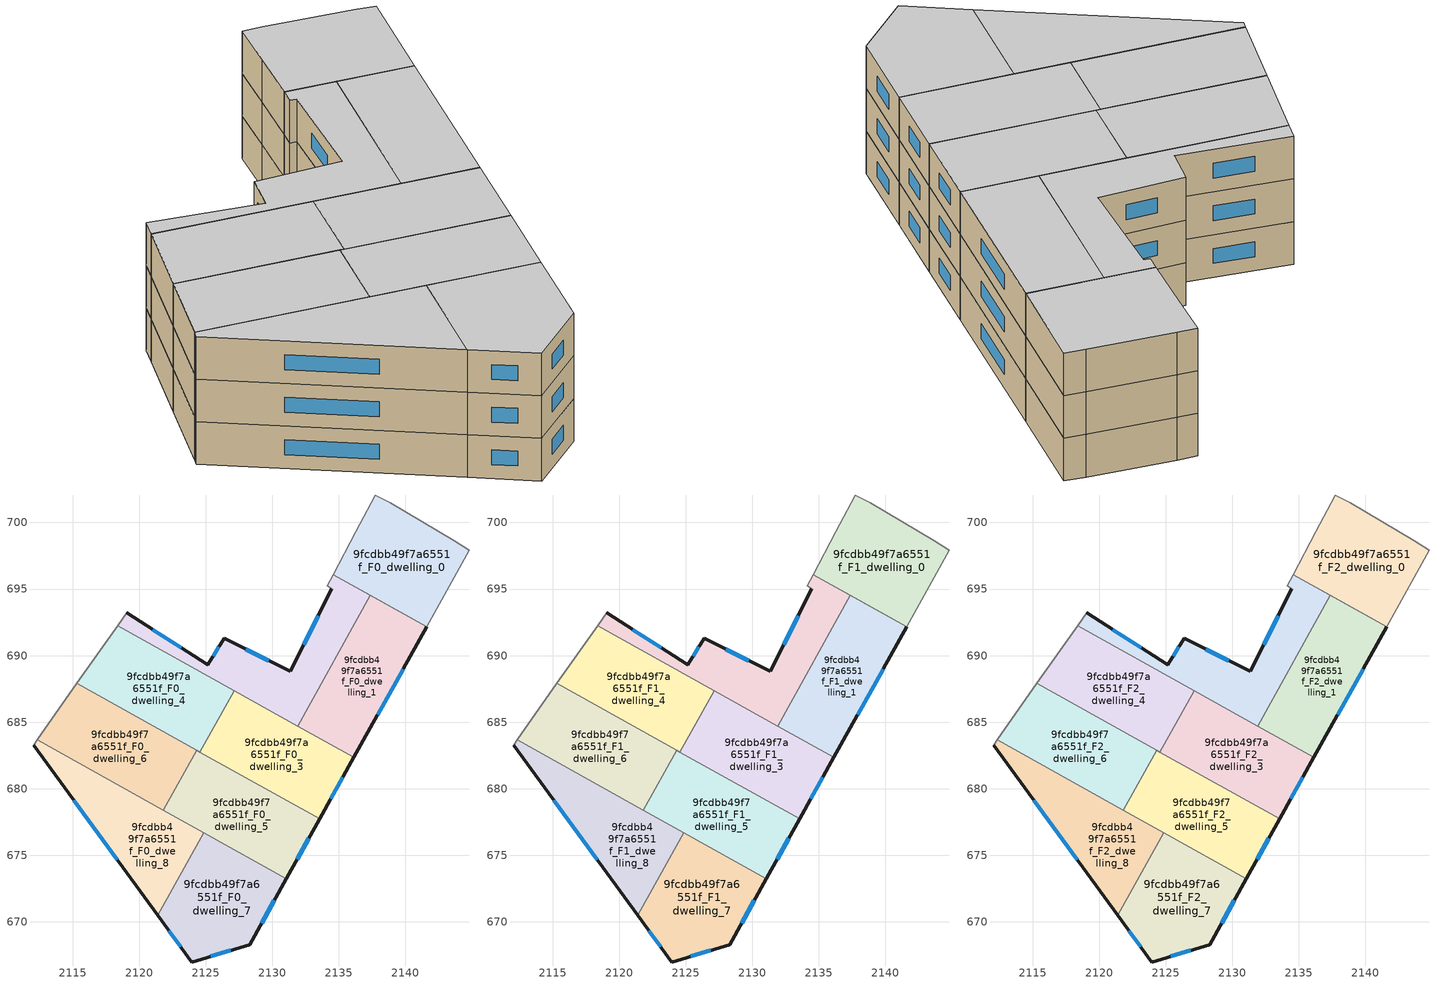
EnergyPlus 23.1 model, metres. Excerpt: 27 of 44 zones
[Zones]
9fcdbb49f7a6551f_F0_dwelling_0
 floor ground (EU_floor_Construction): 2143.65,698.61 2144.81,697.9 2141.61,692.16 2134.56,696.09 2136.28,699.31 2137.74,702.06 2138.84,701.46 z0
 wall adiabatic (EU_wall_Construction): 2143.65,698.61 2138.84,701.46 2137.74,702.06 2136.28,699.31 2134.56,696.09 2141.61,692.16 2144.81,697.9 2143.65,698.61 z0:3
9fcdbb49f7a6551f_F0_dwelling_1
 floor ground (EU_floor_Construction): 2141.61,692.16 2136.14,682.35 2131.91,684.71 2137.38,694.52 z0
 wall outside (EU_wall_Construction): 2136.14,682.35 2141.61,692.16 z0:3
 wall to 9fcdbb49f7a6551f_F0_dwelling_2 (EU_wall_Construction): 2137.38,694.52 2131.91,684.71 z0:3
 wall adiabatic (EU_wall_Construction): 2141.61,692.16 2137.38,694.52 z0:3
 wall to 9fcdbb49f7a6551f_F0_dwelling_3 (EU_wall_Construction): 2131.91,684.71 2136.14,682.35 z0:3
 window (EU_Window_Construction): 2137.92,685.54 2139.83,688.97 z0.98:2.02
9fcdbb49f7a6551f_F0_dwelling_2
 floor ground (EU_floor_Construction): 2137.38,694.52 2131.91,684.71 2118.38,692.26 2119.06,693.22 2125.14,689.32 2126.4,691.29 2131.35,688.81 2134.48,695.03 2134.12,695.26 2134.56,696.09 z0
 wall outside (EU_wall_Construction): 2134.48,695.03 2131.35,688.81 2126.4,691.29 2125.14,689.32 2119.06,693.22 z0:3
 wall adiabatic (EU_wall_Construction): 2137.38,694.52 2134.56,696.09 2134.12,695.26 2134.48,695.03 / 2119.06,693.22 2118.38,692.26 z0:3
 wall to 9fcdbb49f7a6551f_F0_dwelling_4 (EU_wall_Construction): 2118.38,692.26 2127.14,687.37 z0:3
 wall to 9fcdbb49f7a6551f_F0_dwelling_3 (EU_wall_Construction): 2127.14,687.37 2131.9,684.71 z0:3
 window (EU_Window_Construction): 2123.17,690.59 2121.04,691.96 / 2125.99,690.65 2125.55,689.96 / 2129.74,689.62 2128.01,690.49 / 2133.47,693.01 2132.37,690.84 z0.98:2.02
9fcdbb49f7a6551f_F0_dwelling_3
 floor ground (EU_floor_Construction): 2136.14,682.35 2133.56,677.74 2124.57,682.76 2127.14,687.37 z0
 wall outside (EU_wall_Construction): 2133.56,677.74 2136.14,682.35 z0:3
 wall to 9fcdbb49f7a6551f_F0_dwelling_4 (EU_wall_Construction): 2127.14,687.37 2124.57,682.76 z0:3
 wall to 9fcdbb49f7a6551f_F0_dwelling_5 (EU_wall_Construction): 2124.57,682.76 2133.56,677.74 z0:3
 window (EU_Window_Construction): 2134.4,679.24 2135.3,680.85 z0.98:2.02
9fcdbb49f7a6551f_F0_dwelling_4
 floor ground (EU_floor_Construction): 2127.14,687.37 2124.57,682.76 2115.33,687.91 2118.38,692.26 z0
 wall adiabatic (EU_wall_Construction): 2118.38,692.26 2115.33,687.91 z0:3
 wall to 9fcdbb49f7a6551f_F0_dwelling_6 (EU_wall_Construction): 2115.33,687.91 2124.33,682.89 z0:3
 wall to 9fcdbb49f7a6551f_F0_dwelling_5 (EU_wall_Construction): 2124.33,682.89 2124.57,682.76 z0:3
9fcdbb49f7a6551f_F0_dwelling_5
 floor ground (EU_floor_Construction): 2133.56,677.74 2131.06,673.24 2121.82,678.39 2124.33,682.89 z0
 wall outside (EU_wall_Construction): 2131.06,673.24 2133.56,677.74 z0:3
 wall to 9fcdbb49f7a6551f_F0_dwelling_6 (EU_wall_Construction): 2124.33,682.89 2121.82,678.39 z0:3
 wall to 9fcdbb49f7a6551f_F0_dwelling_7 (EU_wall_Construction): 2124.87,676.7 2131.06,673.24 z0:3
 wall to 9fcdbb49f7a6551f_F0_dwelling_8 (EU_wall_Construction): 2121.82,678.39 2124.87,676.7 z0:3
 window (EU_Window_Construction): 2131.87,674.71 2132.75,676.28 z0.98:2.02
9fcdbb49f7a6551f_F0_dwelling_6
 floor ground (EU_floor_Construction): 2124.33,682.89 2121.82,678.39 2112.35,683.68 2115.33,687.91 z0
 wall adiabatic (EU_wall_Construction): 2115.33,687.91 2112.35,683.68 z0:3
 wall to 9fcdbb49f7a6551f_F0_dwelling_8 (EU_wall_Construction): 2112.35,683.68 2121.82,678.39 z0:3
9fcdbb49f7a6551f_F0_dwelling_7
 floor ground (EU_floor_Construction): 2131.06,673.24 2128.3,668.3 2123.97,667 2121.41,670.5 2124.87,676.7 z0
 wall outside (EU_wall_Construction): 2121.41,670.5 2123.97,667 2128.3,668.3 2131.06,673.24 z0:3
 wall to 9fcdbb49f7a6551f_F0_dwelling_8 (EU_wall_Construction): 2124.87,676.7 2121.41,670.5 z0:3
 window (EU_Window_Construction): 2125.38,667.42 2126.89,667.88 / 2122.25,669.36 2123.14,668.13 / 2129.2,669.91 2130.16,671.64 z0.98:2.02
9fcdbb49f7a6551f_F0_dwelling_8
 floor ground (EU_floor_Construction): 2124.87,676.7 2121.41,670.5 2112.07,683.29 2112.35,683.68 z0
 wall outside (EU_wall_Construction): 2112.07,683.29 2121.41,670.5 z0:3
 wall adiabatic (EU_wall_Construction): 2112.35,683.68 2112.07,683.29 z0:3
 window (EU_Window_Construction): 2115.11,679.13 2118.38,674.66 z0.98:2.02
9fcdbb49f7a6551f_F1_dwelling_0
 floor to 9fcdbb49f7a6551f_F0_dwelling_0 (EU_floor_Construction): 2143.65,698.61 2144.81,697.9 2141.61,692.16 2134.56,696.09 2136.28,699.31 2137.74,702.06 2138.84,701.46 z3
 wall adiabatic (EU_wall_Construction): 2143.65,698.61 2138.84,701.46 2137.74,702.06 2136.28,699.31 2134.56,696.09 2141.61,692.16 2144.81,697.9 2143.65,698.61 z3:6
9fcdbb49f7a6551f_F1_dwelling_1
 floor to 9fcdbb49f7a6551f_F0_dwelling_1 (EU_floor_Construction): 2141.61,692.16 2136.14,682.35 2131.91,684.71 2137.38,694.52 z3
 wall outside (EU_wall_Construction): 2136.14,682.35 2141.61,692.16 z3:6
 wall to 9fcdbb49f7a6551f_F1_dwelling_2 (EU_wall_Construction): 2137.38,694.52 2131.91,684.71 z3:6
 wall adiabatic (EU_wall_Construction): 2141.61,692.16 2137.38,694.52 z3:6
 wall to 9fcdbb49f7a6551f_F1_dwelling_3 (EU_wall_Construction): 2131.91,684.71 2136.14,682.35 z3:6
 window (EU_Window_Construction): 2137.92,685.54 2139.83,688.97 z3.98:5.02
9fcdbb49f7a6551f_F1_dwelling_2
 floor to 9fcdbb49f7a6551f_F0_dwelling_2 (EU_floor_Construction): 2137.38,694.52 2131.91,684.71 2118.38,692.26 2119.06,693.22 2125.14,689.32 2126.4,691.29 2131.35,688.81 2134.48,695.03 2134.12,695.26 2134.56,696.09 z3
 wall outside (EU_wall_Construction): 2134.48,695.03 2131.35,688.81 2126.4,691.29 2125.14,689.32 2119.06,693.22 z3:6
 wall adiabatic (EU_wall_Construction): 2137.38,694.52 2134.56,696.09 2134.12,695.26 2134.48,695.03 / 2119.06,693.22 2118.38,692.26 z3:6
 wall to 9fcdbb49f7a6551f_F1_dwelling_4 (EU_wall_Construction): 2118.38,692.26 2127.14,687.37 z3:6
 wall to 9fcdbb49f7a6551f_F1_dwelling_3 (EU_wall_Construction): 2127.14,687.37 2131.9,684.71 z3:6
 window (EU_Window_Construction): 2123.17,690.59 2121.04,691.96 / 2125.99,690.65 2125.55,689.96 / 2129.74,689.62 2128.01,690.49 / 2133.47,693.01 2132.37,690.84 z3.98:5.02
9fcdbb49f7a6551f_F1_dwelling_3
 floor to 9fcdbb49f7a6551f_F0_dwelling_3 (EU_floor_Construction): 2136.14,682.35 2133.56,677.74 2124.57,682.76 2127.14,687.37 z3
 wall outside (EU_wall_Construction): 2133.56,677.74 2136.14,682.35 z3:6
 wall to 9fcdbb49f7a6551f_F1_dwelling_4 (EU_wall_Construction): 2127.14,687.37 2124.57,682.76 z3:6
 wall to 9fcdbb49f7a6551f_F1_dwelling_5 (EU_wall_Construction): 2124.57,682.76 2133.56,677.74 z3:6
 window (EU_Window_Construction): 2134.4,679.24 2135.3,680.85 z3.98:5.02
9fcdbb49f7a6551f_F1_dwelling_4
 floor to 9fcdbb49f7a6551f_F0_dwelling_4 (EU_floor_Construction): 2127.14,687.37 2124.57,682.76 2115.33,687.91 2118.38,692.26 z3
 wall adiabatic (EU_wall_Construction): 2118.38,692.26 2115.33,687.91 z3:6
 wall to 9fcdbb49f7a6551f_F1_dwelling_6 (EU_wall_Construction): 2115.33,687.91 2124.33,682.89 z3:6
 wall to 9fcdbb49f7a6551f_F1_dwelling_5 (EU_wall_Construction): 2124.33,682.89 2124.57,682.76 z3:6
9fcdbb49f7a6551f_F1_dwelling_5
 floor to 9fcdbb49f7a6551f_F0_dwelling_5 (EU_floor_Construction): 2133.56,677.74 2131.06,673.24 2121.82,678.39 2124.33,682.89 z3
 wall outside (EU_wall_Construction): 2131.06,673.24 2133.56,677.74 z3:6
 wall to 9fcdbb49f7a6551f_F1_dwelling_6 (EU_wall_Construction): 2124.33,682.89 2121.82,678.39 z3:6
 wall to 9fcdbb49f7a6551f_F1_dwelling_7 (EU_wall_Construction): 2124.87,676.7 2131.06,673.24 z3:6
 wall to 9fcdbb49f7a6551f_F1_dwelling_8 (EU_wall_Construction): 2121.82,678.39 2124.87,676.7 z3:6
 window (EU_Window_Construction): 2131.87,674.71 2132.75,676.28 z3.98:5.02
9fcdbb49f7a6551f_F1_dwelling_6
 floor to 9fcdbb49f7a6551f_F0_dwelling_6 (EU_floor_Construction): 2124.33,682.89 2121.82,678.39 2112.35,683.68 2115.33,687.91 z3
 wall adiabatic (EU_wall_Construction): 2115.33,687.91 2112.35,683.68 z3:6
 wall to 9fcdbb49f7a6551f_F1_dwelling_8 (EU_wall_Construction): 2112.35,683.68 2121.82,678.39 z3:6
9fcdbb49f7a6551f_F1_dwelling_7
 floor to 9fcdbb49f7a6551f_F0_dwelling_7 (EU_floor_Construction): 2131.06,673.24 2128.3,668.3 2123.97,667 2121.41,670.5 2124.87,676.7 z3
 wall outside (EU_wall_Construction): 2121.41,670.5 2123.97,667 2128.3,668.3 2131.06,673.24 z3:6
 wall to 9fcdbb49f7a6551f_F1_dwelling_8 (EU_wall_Construction): 2124.87,676.7 2121.41,670.5 z3:6
 window (EU_Window_Construction): 2125.38,667.42 2126.89,667.88 / 2122.25,669.36 2123.14,668.13 / 2129.2,669.91 2130.16,671.64 z3.98:5.02
9fcdbb49f7a6551f_F1_dwelling_8
 floor to 9fcdbb49f7a6551f_F0_dwelling_8 (EU_floor_Construction): 2124.87,676.7 2121.41,670.5 2112.07,683.29 2112.35,683.68 z3
 wall outside (EU_wall_Construction): 2112.07,683.29 2121.41,670.5 z3:6
 wall adiabatic (EU_wall_Construction): 2112.35,683.68 2112.07,683.29 z3:6
 window (EU_Window_Construction): 2115.11,679.13 2118.38,674.66 z3.98:5.02
9fcdbb49f7a6551f_F2_dwelling_0
 floor to 9fcdbb49f7a6551f_F1_dwelling_0 (EU_floor_Construction): 2143.65,698.61 2144.81,697.9 2141.61,692.16 2134.56,696.09 2136.28,699.31 2137.74,702.06 2138.84,701.46 z6
 wall adiabatic (EU_wall_Construction): 2143.65,698.61 2138.84,701.46 2137.74,702.06 2136.28,699.31 2134.56,696.09 2141.61,692.16 2144.81,697.9 2143.65,698.61 z6:9
 ceiling to 9fcdbb49f7a6551f_F3_dwelling_0 (EU_floor_Construction): 2141.61,692.16 2144.81,697.9 2143.65,698.61 2138.84,701.46 2137.74,702.06 2136.28,699.31 2134.56,696.09 z9
9fcdbb49f7a6551f_F2_dwelling_1
 floor to 9fcdbb49f7a6551f_F1_dwelling_1 (EU_floor_Construction): 2141.61,692.16 2136.14,682.35 2131.91,684.71 2137.38,694.52 z6
 wall outside (EU_wall_Construction): 2136.14,682.35 2141.61,692.16 z6:9
 wall to 9fcdbb49f7a6551f_F2_dwelling_2 (EU_wall_Construction): 2137.38,694.52 2131.91,684.71 z6:9
 wall adiabatic (EU_wall_Construction): 2141.61,692.16 2137.38,694.52 z6:9
 wall to 9fcdbb49f7a6551f_F2_dwelling_3 (EU_wall_Construction): 2131.91,684.71 2136.14,682.35 z6:9
 window (EU_Window_Construction): 2137.92,685.54 2139.83,688.97 z6.98:8.02
 ceiling to 9fcdbb49f7a6551f_F3_dwelling_1 (EU_floor_Construction): 2136.14,682.35 2141.61,692.16 2137.38,694.52 2131.91,684.71 z9
9fcdbb49f7a6551f_F2_dwelling_2
 floor to 9fcdbb49f7a6551f_F1_dwelling_2 (EU_floor_Construction): 2137.38,694.52 2131.91,684.71 2118.38,692.26 2119.06,693.22 2125.14,689.32 2126.4,691.29 2131.35,688.81 2134.48,695.03 2134.12,695.26 2134.56,696.09 z6
 wall outside (EU_wall_Construction): 2134.48,695.03 2131.35,688.81 2126.4,691.29 2125.14,689.32 2119.06,693.22 z6:9
 wall adiabatic (EU_wall_Construction): 2137.38,694.52 2134.56,696.09 2134.12,695.26 2134.48,695.03 / 2119.06,693.22 2118.38,692.26 z6:9
 wall to 9fcdbb49f7a6551f_F2_dwelling_4 (EU_wall_Construction): 2118.38,692.26 2127.14,687.37 z6:9
 wall to 9fcdbb49f7a6551f_F2_dwelling_3 (EU_wall_Construction): 2127.14,687.37 2131.9,684.71 z6:9
 window (EU_Window_Construction): 2123.17,690.59 2121.04,691.96 / 2125.99,690.65 2125.55,689.96 / 2129.74,689.62 2128.01,690.49 / 2133.47,693.01 2132.37,690.84 z6.98:8.02
 ceiling to 9fcdbb49f7a6551f_F3_dwelling_2 (EU_floor_Construction): 2131.91,684.71 2137.38,694.52 2134.56,696.09 2134.12,695.26 2134.48,695.03 2131.35,688.81 2126.4,691.29 2125.14,689.32 2119.06,693.22 2118.38,692.26 z9
9fcdbb49f7a6551f_F2_dwelling_3
 floor to 9fcdbb49f7a6551f_F1_dwelling_3 (EU_floor_Construction): 2136.14,682.35 2133.56,677.74 2124.57,682.76 2127.14,687.37 z6
 wall outside (EU_wall_Construction): 2133.56,677.74 2136.14,682.35 z6:9
 wall to 9fcdbb49f7a6551f_F2_dwelling_4 (EU_wall_Construction): 2127.14,687.37 2124.57,682.76 z6:9
 wall to 9fcdbb49f7a6551f_F2_dwelling_5 (EU_wall_Construction): 2124.57,682.76 2133.56,677.74 z6:9
 window (EU_Window_Construction): 2134.4,679.24 2135.3,680.85 z6.98:8.02
 ceiling to 9fcdbb49f7a6551f_F3_dwelling_3 (EU_floor_Construction): 2133.56,677.74 2136.14,682.35 2127.14,687.37 2124.57,682.76 z9
9fcdbb49f7a6551f_F2_dwelling_4
 floor to 9fcdbb49f7a6551f_F1_dwelling_4 (EU_floor_Construction): 2127.14,687.37 2124.57,682.76 2115.33,687.91 2118.38,692.26 z6
 wall adiabatic (EU_wall_Construction): 2118.38,692.26 2115.33,687.91 z6:9
 wall to 9fcdbb49f7a6551f_F2_dwelling_6 (EU_wall_Construction): 2115.33,687.91 2124.33,682.89 z6:9
 wall to 9fcdbb49f7a6551f_F2_dwelling_5 (EU_wall_Construction): 2124.33,682.89 2124.57,682.76 z6:9
 ceiling to 9fcdbb49f7a6551f_F3_dwelling_4 (EU_floor_Construction): 2124.57,682.76 2127.14,687.37 2118.38,692.26 2115.33,687.91 z9
9fcdbb49f7a6551f_F2_dwelling_5
 floor to 9fcdbb49f7a6551f_F1_dwelling_5 (EU_floor_Construction): 2133.56,677.74 2131.06,673.24 2121.82,678.39 2124.33,682.89 z6
 wall outside (EU_wall_Construction): 2131.06,673.24 2133.56,677.74 z6:9
 wall to 9fcdbb49f7a6551f_F2_dwelling_6 (EU_wall_Construction): 2124.33,682.89 2121.82,678.39 z6:9
 wall to 9fcdbb49f7a6551f_F2_dwelling_7 (EU_wall_Construction): 2124.87,676.7 2131.06,673.24 z6:9
 wall to 9fcdbb49f7a6551f_F2_dwelling_8 (EU_wall_Construction): 2121.82,678.39 2124.87,676.7 z6:9
 window (EU_Window_Construction): 2131.87,674.71 2132.75,676.28 z6.98:8.02
 ceiling to 9fcdbb49f7a6551f_F3_dwelling_5 (EU_floor_Construction): 2131.06,673.24 2133.56,677.74 2124.33,682.89 2121.82,678.39 z9
9fcdbb49f7a6551f_F2_dwelling_6
 floor to 9fcdbb49f7a6551f_F1_dwelling_6 (EU_floor_Construction): 2124.33,682.89 2121.82,678.39 2112.35,683.68 2115.33,687.91 z6
 wall adiabatic (EU_wall_Construction): 2115.33,687.91 2112.35,683.68 z6:9
 wall to 9fcdbb49f7a6551f_F2_dwelling_8 (EU_wall_Construction): 2112.35,683.68 2121.82,678.39 z6:9
 ceiling to 9fcdbb49f7a6551f_F3_dwelling_6 (EU_floor_Construction): 2121.82,678.39 2124.33,682.89 2115.33,687.91 2112.35,683.68 z9
9fcdbb49f7a6551f_F2_dwelling_7
 floor to 9fcdbb49f7a6551f_F1_dwelling_7 (EU_floor_Construction): 2131.06,673.24 2128.3,668.3 2123.97,667 2121.41,670.5 2124.87,676.7 z6
 wall outside (EU_wall_Construction): 2121.41,670.5 2123.97,667 2128.3,668.3 2131.06,673.24 z6:9
 wall to 9fcdbb49f7a6551f_F2_dwelling_8 (EU_wall_Construction): 2124.87,676.7 2121.41,670.5 z6:9
 window (EU_Window_Construction): 2125.38,667.42 2126.89,667.88 / 2122.25,669.36 2123.14,668.13 / 2129.2,669.91 2130.16,671.64 z6.98:8.02
 ceiling to 9fcdbb49f7a6551f_F3_dwelling_7 (EU_floor_Construction): 2128.3,668.3 2131.06,673.24 2124.87,676.7 2121.41,670.5 2123.97,667 z9
9fcdbb49f7a6551f_F2_dwelling_8
 floor to 9fcdbb49f7a6551f_F1_dwelling_8 (EU_floor_Construction): 2124.87,676.7 2121.41,670.5 2112.07,683.29 2112.35,683.68 z6
 wall outside (EU_wall_Construction): 2112.07,683.29 2121.41,670.5 z6:9
 wall adiabatic (EU_wall_Construction): 2112.35,683.68 2112.07,683.29 z6:9
 window (EU_Window_Construction): 2115.11,679.13 2118.38,674.66 z6.98:8.02
 ceiling to 9fcdbb49f7a6551f_F3_dwelling_8 (EU_floor_Construction): 2121.41,670.5 2124.87,676.7 2112.35,683.68 2112.07,683.29 z9
[Building]
EU S2 Campaign: North Axis=0; Terrain=City; Solar Distribution=FullExterior
[Site:Location]
Bologna: Latitude=44.5; Longitude=11.25; Time Zone=1; Elevation=37
[SizingPeriod:WeatherFileDays]
AnnualSizingPeriod: Begin Month=1; Begin Day of Month=1; End Month=12; End Day of Month=31; Day of Week for Start Day=Monday; Use Weather File Daylight Saving Period=No; Use Weather File Rain and Snow Indicators=No
[MATERIAL]
EU_InternalMass_Material: Roughness=MediumRough; Thickness=0.1; Conductivity=1; Density=1800; Specific Heat=900; Thermal Absorptance=0.9; Solar Absorptance=0.7; Visible Absorptance=0.7
[MATERIAL:NOMASS] Roughness=MediumRough; Thermal Absorptance=0.9; Solar Absorptance=0.7; Visible Absorptance=0.7
Name | Thermal Resistance
EU_wall_NoMass | 0.905828
EU_floor_NoMass | 0.67114
[WINDOWMATERIAL:SIMPLEGLAZINGSYSTEM]
EU_Window_SimpleGlazing: UFactor=4.52486; Solar Heat Gain Coefficient=0.85; Visible Transmittance=0.85
[CONSTRUCTION]
EU_wall_Construction: EU_wall_NoMass
EU_floor_Construction: EU_floor_NoMass
EU_Window_Construction: EU_Window_SimpleGlazing
EU_InternalMass_Construction: EU_InternalMass_Material
[ZONE] Type=1; Multiplier=1; Ceiling Height=autocalculate; Floor Area=autocalculate; Part of Total Floor Area=Yes
Name | Volume
9fcdbb49f7a6551f_F0_dwelling_0; 9fcdbb49f7a6551f_F1_dwelling_0; 9fcdbb49f7a6551f_F2_dwelling_0 | 163.315
9fcdbb49f7a6551f_F0_dwelling_1; 9fcdbb49f7a6551f_F1_dwelling_1; 9fcdbb49f7a6551f_F2_dwelling_1 | 163.317
9fcdbb49f7a6551f_F0_dwelling_2; 9fcdbb49f7a6551f_F1_dwelling_2; 9fcdbb49f7a6551f_F2_dwelling_2 | 163.335
9fcdbb49f7a6551f_F0_dwelling_3; 9fcdbb49f7a6551f_F1_dwelling_3; 9fcdbb49f7a6551f_F2_dwelling_3 | 163.305
9fcdbb49f7a6551f_F0_dwelling_4; 9fcdbb49f7a6551f_F1_dwelling_4; 9fcdbb49f7a6551f_F2_dwelling_4 | 163.3
9fcdbb49f7a6551f_F0_dwelling_5; 9fcdbb49f7a6551f_F1_dwelling_5; 9fcdbb49f7a6551f_F2_dwelling_5 | 163.337
9fcdbb49f7a6551f_F0_dwelling_6; 9fcdbb49f7a6551f_F1_dwelling_6; 9fcdbb49f7a6551f_F2_dwelling_6; 9fcdbb49f7a6551f_F0_dwelling_8; 9fcdbb49f7a6551f_F1_dwelling_8; 9fcdbb49f7a6551f_F2_dwelling_8 | 163.321
9fcdbb49f7a6551f_F0_dwelling_7; 9fcdbb49f7a6551f_F1_dwelling_7; 9fcdbb49f7a6551f_F2_dwelling_7 | 163.299
[INTERNALMASS] Construction=EU_InternalMass_Construction
Name | Zone or ZoneList | Surface Area
9fcdbb49f7a6551f_F0_dwelling_0_EU_InternalMass | 9fcdbb49f7a6551f_F0_dwelling_0 | 54.439
9fcdbb49f7a6551f_F0_dwelling_1_EU_InternalMass | 9fcdbb49f7a6551f_F0_dwelling_1 | 54.4396
9fcdbb49f7a6551f_F0_dwelling_2_EU_InternalMass | 9fcdbb49f7a6551f_F0_dwelling_2 | 54.4452
9fcdbb49f7a6551f_F0_dwelling_3_EU_InternalMass | 9fcdbb49f7a6551f_F0_dwelling_3 | 54.4362
9fcdbb49f7a6551f_F0_dwelling_4_EU_InternalMass | 9fcdbb49f7a6551f_F0_dwelling_4 | 54.4329
9fcdbb49f7a6551f_F0_dwelling_5_EU_InternalMass | 9fcdbb49f7a6551f_F0_dwelling_5 | 54.4455
9fcdbb49f7a6551f_F0_dwelling_6_EU_InternalMass | 9fcdbb49f7a6551f_F0_dwelling_6 | 54.4388
9fcdbb49f7a6551f_F0_dwelling_7_EU_InternalMass | 9fcdbb49f7a6551f_F0_dwelling_7 | 54.4322
9fcdbb49f7a6551f_F0_dwelling_8_EU_InternalMass | 9fcdbb49f7a6551f_F0_dwelling_8 | 54.4417
9fcdbb49f7a6551f_F1_dwelling_0_EU_InternalMass | 9fcdbb49f7a6551f_F1_dwelling_0 | 54.439
9fcdbb49f7a6551f_F1_dwelling_1_EU_InternalMass | 9fcdbb49f7a6551f_F1_dwelling_1 | 54.4396
9fcdbb49f7a6551f_F1_dwelling_2_EU_InternalMass | 9fcdbb49f7a6551f_F1_dwelling_2 | 54.4452
9fcdbb49f7a6551f_F1_dwelling_3_EU_InternalMass | 9fcdbb49f7a6551f_F1_dwelling_3 | 54.4362
9fcdbb49f7a6551f_F1_dwelling_4_EU_InternalMass | 9fcdbb49f7a6551f_F1_dwelling_4 | 54.4329
9fcdbb49f7a6551f_F1_dwelling_5_EU_InternalMass | 9fcdbb49f7a6551f_F1_dwelling_5 | 54.4455
9fcdbb49f7a6551f_F1_dwelling_6_EU_InternalMass | 9fcdbb49f7a6551f_F1_dwelling_6 | 54.4388
9fcdbb49f7a6551f_F1_dwelling_7_EU_InternalMass | 9fcdbb49f7a6551f_F1_dwelling_7 | 54.4322
9fcdbb49f7a6551f_F1_dwelling_8_EU_InternalMass | 9fcdbb49f7a6551f_F1_dwelling_8 | 54.4417
9fcdbb49f7a6551f_F2_dwelling_0_EU_InternalMass | 9fcdbb49f7a6551f_F2_dwelling_0 | 54.439
9fcdbb49f7a6551f_F2_dwelling_1_EU_InternalMass | 9fcdbb49f7a6551f_F2_dwelling_1 | 54.4396
9fcdbb49f7a6551f_F2_dwelling_2_EU_InternalMass | 9fcdbb49f7a6551f_F2_dwelling_2 | 54.4452
9fcdbb49f7a6551f_F2_dwelling_3_EU_InternalMass | 9fcdbb49f7a6551f_F2_dwelling_3 | 54.4362
9fcdbb49f7a6551f_F2_dwelling_4_EU_InternalMass | 9fcdbb49f7a6551f_F2_dwelling_4 | 54.4329
9fcdbb49f7a6551f_F2_dwelling_5_EU_InternalMass | 9fcdbb49f7a6551f_F2_dwelling_5 | 54.4455
9fcdbb49f7a6551f_F2_dwelling_6_EU_InternalMass | 9fcdbb49f7a6551f_F2_dwelling_6 | 54.4388
9fcdbb49f7a6551f_F2_dwelling_7_EU_InternalMass | 9fcdbb49f7a6551f_F2_dwelling_7 | 54.4322
9fcdbb49f7a6551f_F2_dwelling_8_EU_InternalMass | 9fcdbb49f7a6551f_F2_dwelling_8 | 54.4417
[OTHEREQUIPMENT] Fuel Type=Electricity; Design Level Calculation Method=Watts/Area; Power per Zone Floor Area=1; Fraction Latent=0; Fraction Radiant=0; Fraction Lost=0; Carbon Dioxide Generation Rate=0; EndUse Subcategory=EU_Step8_InternalGains
Name | Zone or ZoneList or Space or SpaceList | Schedule
EU_Step8_InternalGain_9fcdbb49f7a6551f_F0_dwelling_0_f000 | 9fcdbb49f7a6551f_F0_dwelling_0 | EU_Step8_GainSchedule_9fcdbb49f7a6551f_F0_dwelling_0_f000
EU_Step8_InternalGain_9fcdbb49f7a6551f_F0_dwelling_1_f000 | 9fcdbb49f7a6551f_F0_dwelling_1 | EU_Step8_GainSchedule_9fcdbb49f7a6551f_F0_dwelling_1_f000
EU_Step8_InternalGain_9fcdbb49f7a6551f_F0_dwelling_2_f000 | 9fcdbb49f7a6551f_F0_dwelling_2 | EU_Step8_GainSchedule_9fcdbb49f7a6551f_F0_dwelling_2_f000
EU_Step8_InternalGain_9fcdbb49f7a6551f_F0_dwelling_3_f000 | 9fcdbb49f7a6551f_F0_dwelling_3 | EU_Step8_GainSchedule_9fcdbb49f7a6551f_F0_dwelling_3_f000
EU_Step8_InternalGain_9fcdbb49f7a6551f_F0_dwelling_4_f000 | 9fcdbb49f7a6551f_F0_dwelling_4 | EU_Step8_GainSchedule_9fcdbb49f7a6551f_F0_dwelling_4_f000
EU_Step8_InternalGain_9fcdbb49f7a6551f_F0_dwelling_5_f000 | 9fcdbb49f7a6551f_F0_dwelling_5 | EU_Step8_GainSchedule_9fcdbb49f7a6551f_F0_dwelling_5_f000
EU_Step8_InternalGain_9fcdbb49f7a6551f_F0_dwelling_6_f000 | 9fcdbb49f7a6551f_F0_dwelling_6 | EU_Step8_GainSchedule_9fcdbb49f7a6551f_F0_dwelling_6_f000
EU_Step8_InternalGain_9fcdbb49f7a6551f_F0_dwelling_7_f000 | 9fcdbb49f7a6551f_F0_dwelling_7 | EU_Step8_GainSchedule_9fcdbb49f7a6551f_F0_dwelling_7_f000
EU_Step8_InternalGain_9fcdbb49f7a6551f_F0_dwelling_8_f000 | 9fcdbb49f7a6551f_F0_dwelling_8 | EU_Step8_GainSchedule_9fcdbb49f7a6551f_F0_dwelling_8_f000
EU_Step8_InternalGain_9fcdbb49f7a6551f_F1_dwelling_0_f000 | 9fcdbb49f7a6551f_F1_dwelling_0 | EU_Step8_GainSchedule_9fcdbb49f7a6551f_F1_dwelling_0_f000
EU_Step8_InternalGain_9fcdbb49f7a6551f_F1_dwelling_1_f000 | 9fcdbb49f7a6551f_F1_dwelling_1 | EU_Step8_GainSchedule_9fcdbb49f7a6551f_F1_dwelling_1_f000
EU_Step8_InternalGain_9fcdbb49f7a6551f_F1_dwelling_2_f000 | 9fcdbb49f7a6551f_F1_dwelling_2 | EU_Step8_GainSchedule_9fcdbb49f7a6551f_F1_dwelling_2_f000
EU_Step8_InternalGain_9fcdbb49f7a6551f_F1_dwelling_3_f000 | 9fcdbb49f7a6551f_F1_dwelling_3 | EU_Step8_GainSchedule_9fcdbb49f7a6551f_F1_dwelling_3_f000
EU_Step8_InternalGain_9fcdbb49f7a6551f_F1_dwelling_4_f000 | 9fcdbb49f7a6551f_F1_dwelling_4 | EU_Step8_GainSchedule_9fcdbb49f7a6551f_F1_dwelling_4_f000
EU_Step8_InternalGain_9fcdbb49f7a6551f_F1_dwelling_5_f000 | 9fcdbb49f7a6551f_F1_dwelling_5 | EU_Step8_GainSchedule_9fcdbb49f7a6551f_F1_dwelling_5_f000
EU_Step8_InternalGain_9fcdbb49f7a6551f_F1_dwelling_6_f000 | 9fcdbb49f7a6551f_F1_dwelling_6 | EU_Step8_GainSchedule_9fcdbb49f7a6551f_F1_dwelling_6_f000
EU_Step8_InternalGain_9fcdbb49f7a6551f_F1_dwelling_7_f000 | 9fcdbb49f7a6551f_F1_dwelling_7 | EU_Step8_GainSchedule_9fcdbb49f7a6551f_F1_dwelling_7_f000
EU_Step8_InternalGain_9fcdbb49f7a6551f_F1_dwelling_8_f000 | 9fcdbb49f7a6551f_F1_dwelling_8 | EU_Step8_GainSchedule_9fcdbb49f7a6551f_F1_dwelling_8_f000
EU_Step8_InternalGain_9fcdbb49f7a6551f_F2_dwelling_0_f000 | 9fcdbb49f7a6551f_F2_dwelling_0 | EU_Step8_GainSchedule_9fcdbb49f7a6551f_F2_dwelling_0_f000
EU_Step8_InternalGain_9fcdbb49f7a6551f_F2_dwelling_1_f000 | 9fcdbb49f7a6551f_F2_dwelling_1 | EU_Step8_GainSchedule_9fcdbb49f7a6551f_F2_dwelling_1_f000
EU_Step8_InternalGain_9fcdbb49f7a6551f_F2_dwelling_2_f000 | 9fcdbb49f7a6551f_F2_dwelling_2 | EU_Step8_GainSchedule_9fcdbb49f7a6551f_F2_dwelling_2_f000
EU_Step8_InternalGain_9fcdbb49f7a6551f_F2_dwelling_3_f000 | 9fcdbb49f7a6551f_F2_dwelling_3 | EU_Step8_GainSchedule_9fcdbb49f7a6551f_F2_dwelling_3_f000
EU_Step8_InternalGain_9fcdbb49f7a6551f_F2_dwelling_4_f000 | 9fcdbb49f7a6551f_F2_dwelling_4 | EU_Step8_GainSchedule_9fcdbb49f7a6551f_F2_dwelling_4_f000
EU_Step8_InternalGain_9fcdbb49f7a6551f_F2_dwelling_5_f000 | 9fcdbb49f7a6551f_F2_dwelling_5 | EU_Step8_GainSchedule_9fcdbb49f7a6551f_F2_dwelling_5_f000
EU_Step8_InternalGain_9fcdbb49f7a6551f_F2_dwelling_6_f000 | 9fcdbb49f7a6551f_F2_dwelling_6 | EU_Step8_GainSchedule_9fcdbb49f7a6551f_F2_dwelling_6_f000
EU_Step8_InternalGain_9fcdbb49f7a6551f_F2_dwelling_7_f000 | 9fcdbb49f7a6551f_F2_dwelling_7 | EU_Step8_GainSchedule_9fcdbb49f7a6551f_F2_dwelling_7_f000
EU_Step8_InternalGain_9fcdbb49f7a6551f_F2_dwelling_8_f000 | 9fcdbb49f7a6551f_F2_dwelling_8 | EU_Step8_GainSchedule_9fcdbb49f7a6551f_F2_dwelling_8_f000
[ZONEVENTILATION:DESIGNFLOWRATE] Schedule=EU_AlwaysOn; Design Flow Rate Calculation Method=AirChanges/Hour; Air Changes per Hour=0.73129; Ventilation Type=Natural; Fan Pressure Rise=0; Fan Total Efficiency=1; Constant Term Coefficient=1; Temperature Term Coefficient=0; Velocity Term Coefficient=0; Velocity Squared Term Coefficient=0; Minimum Indoor Temperature=-100; Maximum Indoor Temperature=100; Delta Temperature=-100; Minimum Outdoor Temperature=-100; Maximum Outdoor Temperature=100; Maximum Wind Speed=40
Name | Zone or ZoneList or Space or SpaceList
EU_ConstantAir_9fcdbb49f7a6551f_F0_dwelling_0 | 9fcdbb49f7a6551f_F0_dwelling_0
EU_ConstantAir_9fcdbb49f7a6551f_F0_dwelling_1 | 9fcdbb49f7a6551f_F0_dwelling_1
EU_ConstantAir_9fcdbb49f7a6551f_F0_dwelling_2 | 9fcdbb49f7a6551f_F0_dwelling_2
EU_ConstantAir_9fcdbb49f7a6551f_F0_dwelling_3 | 9fcdbb49f7a6551f_F0_dwelling_3
EU_ConstantAir_9fcdbb49f7a6551f_F0_dwelling_4 | 9fcdbb49f7a6551f_F0_dwelling_4
EU_ConstantAir_9fcdbb49f7a6551f_F0_dwelling_5 | 9fcdbb49f7a6551f_F0_dwelling_5
EU_ConstantAir_9fcdbb49f7a6551f_F0_dwelling_6 | 9fcdbb49f7a6551f_F0_dwelling_6
EU_ConstantAir_9fcdbb49f7a6551f_F0_dwelling_7 | 9fcdbb49f7a6551f_F0_dwelling_7
EU_ConstantAir_9fcdbb49f7a6551f_F0_dwelling_8 | 9fcdbb49f7a6551f_F0_dwelling_8
EU_ConstantAir_9fcdbb49f7a6551f_F1_dwelling_0 | 9fcdbb49f7a6551f_F1_dwelling_0
EU_ConstantAir_9fcdbb49f7a6551f_F1_dwelling_1 | 9fcdbb49f7a6551f_F1_dwelling_1
EU_ConstantAir_9fcdbb49f7a6551f_F1_dwelling_2 | 9fcdbb49f7a6551f_F1_dwelling_2
EU_ConstantAir_9fcdbb49f7a6551f_F1_dwelling_3 | 9fcdbb49f7a6551f_F1_dwelling_3
EU_ConstantAir_9fcdbb49f7a6551f_F1_dwelling_4 | 9fcdbb49f7a6551f_F1_dwelling_4
EU_ConstantAir_9fcdbb49f7a6551f_F1_dwelling_5 | 9fcdbb49f7a6551f_F1_dwelling_5
EU_ConstantAir_9fcdbb49f7a6551f_F1_dwelling_6 | 9fcdbb49f7a6551f_F1_dwelling_6
EU_ConstantAir_9fcdbb49f7a6551f_F1_dwelling_7 | 9fcdbb49f7a6551f_F1_dwelling_7
EU_ConstantAir_9fcdbb49f7a6551f_F1_dwelling_8 | 9fcdbb49f7a6551f_F1_dwelling_8
EU_ConstantAir_9fcdbb49f7a6551f_F2_dwelling_0 | 9fcdbb49f7a6551f_F2_dwelling_0
EU_ConstantAir_9fcdbb49f7a6551f_F2_dwelling_1 | 9fcdbb49f7a6551f_F2_dwelling_1
EU_ConstantAir_9fcdbb49f7a6551f_F2_dwelling_2 | 9fcdbb49f7a6551f_F2_dwelling_2
EU_ConstantAir_9fcdbb49f7a6551f_F2_dwelling_3 | 9fcdbb49f7a6551f_F2_dwelling_3
EU_ConstantAir_9fcdbb49f7a6551f_F2_dwelling_4 | 9fcdbb49f7a6551f_F2_dwelling_4
EU_ConstantAir_9fcdbb49f7a6551f_F2_dwelling_5 | 9fcdbb49f7a6551f_F2_dwelling_5
EU_ConstantAir_9fcdbb49f7a6551f_F2_dwelling_6 | 9fcdbb49f7a6551f_F2_dwelling_6
EU_ConstantAir_9fcdbb49f7a6551f_F2_dwelling_7 | 9fcdbb49f7a6551f_F2_dwelling_7
EU_ConstantAir_9fcdbb49f7a6551f_F2_dwelling_8 | 9fcdbb49f7a6551f_F2_dwelling_8
[HVACTEMPLATE:THERMOSTAT] Constant Heating Setpoint=20; Constant Cooling Setpoint=50
EU_HeatOnly_9fcdbb49f7a6551f_F0_dwelling_0; EU_HeatOnly_9fcdbb49f7a6551f_F0_dwelling_1; EU_HeatOnly_9fcdbb49f7a6551f_F0_dwelling_2; EU_HeatOnly_9fcdbb49f7a6551f_F0_dwelling_3; EU_HeatOnly_9fcdbb49f7a6551f_F0_dwelling_4; EU_HeatOnly_9fcdbb49f7a6551f_F0_dwelling_5; EU_HeatOnly_9fcdbb49f7a6551f_F0_dwelling_6; EU_HeatOnly_9fcdbb49f7a6551f_F0_dwelling_7; EU_HeatOnly_9fcdbb49f7a6551f_F0_dwelling_8; EU_HeatOnly_9fcdbb49f7a6551f_F1_dwelling_0; EU_HeatOnly_9fcdbb49f7a6551f_F1_dwelling_1; EU_HeatOnly_9fcdbb49f7a6551f_F1_dwelling_2; EU_HeatOnly_9fcdbb49f7a6551f_F1_dwelling_3; EU_HeatOnly_9fcdbb49f7a6551f_F1_dwelling_4; EU_HeatOnly_9fcdbb49f7a6551f_F1_dwelling_5; EU_HeatOnly_9fcdbb49f7a6551f_F1_dwelling_6; EU_HeatOnly_9fcdbb49f7a6551f_F1_dwelling_7; EU_HeatOnly_9fcdbb49f7a6551f_F1_dwelling_8; EU_HeatOnly_9fcdbb49f7a6551f_F2_dwelling_0; EU_HeatOnly_9fcdbb49f7a6551f_F2_dwelling_1; EU_HeatOnly_9fcdbb49f7a6551f_F2_dwelling_2; EU_HeatOnly_9fcdbb49f7a6551f_F2_dwelling_3; EU_HeatOnly_9fcdbb49f7a6551f_F2_dwelling_4; EU_HeatOnly_9fcdbb49f7a6551f_F2_dwelling_5; EU_HeatOnly_9fcdbb49f7a6551f_F2_dwelling_6; EU_HeatOnly_9fcdbb49f7a6551f_F2_dwelling_7; EU_HeatOnly_9fcdbb49f7a6551f_F2_dwelling_8; EU_HeatOnly_9fcdbb49f7a6551f_F3_dwelling_0; EU_HeatOnly_9fcdbb49f7a6551f_F3_dwelling_1; EU_HeatOnly_9fcdbb49f7a6551f_F3_dwelling_2; EU_HeatOnly_9fcdbb49f7a6551f_F3_dwelling_3; EU_HeatOnly_9fcdbb49f7a6551f_F3_dwelling_4; EU_HeatOnly_9fcdbb49f7a6551f_F3_dwelling_5; EU_HeatOnly_9fcdbb49f7a6551f_F3_dwelling_6; EU_HeatOnly_9fcdbb49f7a6551f_F3_dwelling_7; EU_HeatOnly_9fcdbb49f7a6551f_F3_dwelling_8; EU_HeatOnly_9fcdbb49f7a6551f_F4_dwelling_0; EU_HeatOnly_9fcdbb49f7a6551f_F4_dwelling_1; EU_HeatOnly_9fcdbb49f7a6551f_F4_dwelling_2; EU_HeatOnly_9fcdbb49f7a6551f_F4_dwelling_3; EU_HeatOnly_9fcdbb49f7a6551f_F4_dwelling_4; EU_HeatOnly_9fcdbb49f7a6551f_F4_dwelling_5; EU_HeatOnly_9fcdbb49f7a6551f_F4_dwelling_6; EU_HeatOnly_9fcdbb49f7a6551f_F4_dwelling_7
[HVACTEMPLATE:ZONE:IDEALLOADSAIRSYSTEM] System Availability Schedule=EU_AlwaysOn; Maximum Heating Supply Air Temperature=50; Minimum Cooling Supply Air Temperature=13; Maximum Heating Supply Air Humidity Ratio=0.0156; Minimum Cooling Supply Air Humidity Ratio=0.0077; Heating Limit=NoLimit; Cooling Limit=NoLimit; Heating Availability Schedule=EU_AlwaysOn; Cooling Availability Schedule=EU_CoolingOff; Dehumidification Control Type=ConstantSensibleHeatRatio; Cooling Sensible Heat Ratio=0.7; Dehumidification Setpoint=60; Humidification Control Type=None; Humidification Setpoint=30; Outdoor Air Method=None; Outdoor Air Flow Rate per Person=0.00944; Outdoor Air Flow Rate per Zone Floor Area=0; Outdoor Air Flow Rate per Zone=0; Demand Controlled Ventilation Type=None; Outdoor Air Economizer Type=NoEconomizer; Heat Recovery Type=None; Sensible Heat Recovery Effectiveness=0.7; Latent Heat Recovery Effectiveness=0.65
Name | Template Thermostat
9fcdbb49f7a6551f_F0_dwelling_0 | EU_HeatOnly_9fcdbb49f7a6551f_F0_dwelling_0
9fcdbb49f7a6551f_F0_dwelling_1 | EU_HeatOnly_9fcdbb49f7a6551f_F0_dwelling_1
9fcdbb49f7a6551f_F0_dwelling_2 | EU_HeatOnly_9fcdbb49f7a6551f_F0_dwelling_2
9fcdbb49f7a6551f_F0_dwelling_3 | EU_HeatOnly_9fcdbb49f7a6551f_F0_dwelling_3
9fcdbb49f7a6551f_F0_dwelling_4 | EU_HeatOnly_9fcdbb49f7a6551f_F0_dwelling_4
9fcdbb49f7a6551f_F0_dwelling_5 | EU_HeatOnly_9fcdbb49f7a6551f_F0_dwelling_5
9fcdbb49f7a6551f_F0_dwelling_6 | EU_HeatOnly_9fcdbb49f7a6551f_F0_dwelling_6
9fcdbb49f7a6551f_F0_dwelling_7 | EU_HeatOnly_9fcdbb49f7a6551f_F0_dwelling_7
9fcdbb49f7a6551f_F0_dwelling_8 | EU_HeatOnly_9fcdbb49f7a6551f_F0_dwelling_8
9fcdbb49f7a6551f_F1_dwelling_0 | EU_HeatOnly_9fcdbb49f7a6551f_F1_dwelling_0
9fcdbb49f7a6551f_F1_dwelling_1 | EU_HeatOnly_9fcdbb49f7a6551f_F1_dwelling_1
9fcdbb49f7a6551f_F1_dwelling_2 | EU_HeatOnly_9fcdbb49f7a6551f_F1_dwelling_2
9fcdbb49f7a6551f_F1_dwelling_3 | EU_HeatOnly_9fcdbb49f7a6551f_F1_dwelling_3
9fcdbb49f7a6551f_F1_dwelling_4 | EU_HeatOnly_9fcdbb49f7a6551f_F1_dwelling_4
9fcdbb49f7a6551f_F1_dwelling_5 | EU_HeatOnly_9fcdbb49f7a6551f_F1_dwelling_5
9fcdbb49f7a6551f_F1_dwelling_6 | EU_HeatOnly_9fcdbb49f7a6551f_F1_dwelling_6
9fcdbb49f7a6551f_F1_dwelling_7 | EU_HeatOnly_9fcdbb49f7a6551f_F1_dwelling_7
9fcdbb49f7a6551f_F1_dwelling_8 | EU_HeatOnly_9fcdbb49f7a6551f_F1_dwelling_8
9fcdbb49f7a6551f_F2_dwelling_0 | EU_HeatOnly_9fcdbb49f7a6551f_F2_dwelling_0
9fcdbb49f7a6551f_F2_dwelling_1 | EU_HeatOnly_9fcdbb49f7a6551f_F2_dwelling_1
9fcdbb49f7a6551f_F2_dwelling_2 | EU_HeatOnly_9fcdbb49f7a6551f_F2_dwelling_2
9fcdbb49f7a6551f_F2_dwelling_3 | EU_HeatOnly_9fcdbb49f7a6551f_F2_dwelling_3
9fcdbb49f7a6551f_F2_dwelling_4 | EU_HeatOnly_9fcdbb49f7a6551f_F2_dwelling_4
9fcdbb49f7a6551f_F2_dwelling_5 | EU_HeatOnly_9fcdbb49f7a6551f_F2_dwelling_5
9fcdbb49f7a6551f_F2_dwelling_6 | EU_HeatOnly_9fcdbb49f7a6551f_F2_dwelling_6
9fcdbb49f7a6551f_F2_dwelling_7 | EU_HeatOnly_9fcdbb49f7a6551f_F2_dwelling_7
9fcdbb49f7a6551f_F2_dwelling_8 | EU_HeatOnly_9fcdbb49f7a6551f_F2_dwelling_8
[SIZING:ZONE] Zone Cooling Design Supply Air Temperature Input Method=SupplyAirTemperature; Zone Cooling Design Supply Air Temperature=13; Zone Heating Design Supply Air Temperature Input Method=SupplyAirTemperature; Zone Heating Design Supply Air Temperature=50; Zone Cooling Design Supply Air Humidity Ratio=0.008; Zone Heating Design Supply Air Humidity Ratio=0.008; Cooling Design Air Flow Method=DesignDay; Cooling Design Air Flow Rate=0; Cooling Minimum Air Flow per Zone Floor Area=0.000762; Cooling Minimum Air Flow=0; Cooling Minimum Air Flow Fraction=0.2; Heating Design Air Flow Method=DesignDay; Heating Design Air Flow Rate=0; Heating Maximum Air Flow per Zone Floor Area=0.002032; Heating Maximum Air Flow=0.141576; Heating Maximum Air Flow Fraction=0.3; Account for Dedicated Outdoor Air System=No; Dedicated Outdoor Air System Control Strategy=NeutralSupplyAir; Dedicated Outdoor Air Low Setpoint Temperature for Design=autosize; Dedicated Outdoor Air High Setpoint Temperature for Design=autosize; Zone Load Sizing Method=Sensible Load Only No Latent Load; Zone Latent Cooling Design Supply Air Humidity Ratio Input Method=HumidityRatioDifference; Zone Cooling Design Supply Air Humidity Ratio Difference=0.005; Zone Latent Heating Design Supply Air Humidity Ratio Input Method=HumidityRatioDifference; Zone Humidification Design Supply Air Humidity Ratio Difference=0.005
9fcdbb49f7a6551f_F0_dwelling_0; 9fcdbb49f7a6551f_F0_dwelling_1; 9fcdbb49f7a6551f_F0_dwelling_2; 9fcdbb49f7a6551f_F0_dwelling_3; 9fcdbb49f7a6551f_F0_dwelling_4; 9fcdbb49f7a6551f_F0_dwelling_5; 9fcdbb49f7a6551f_F0_dwelling_6; 9fcdbb49f7a6551f_F0_dwelling_7; 9fcdbb49f7a6551f_F0_dwelling_8; 9fcdbb49f7a6551f_F1_dwelling_0; 9fcdbb49f7a6551f_F1_dwelling_1; 9fcdbb49f7a6551f_F1_dwelling_2; 9fcdbb49f7a6551f_F1_dwelling_3; 9fcdbb49f7a6551f_F1_dwelling_4; 9fcdbb49f7a6551f_F1_dwelling_5; 9fcdbb49f7a6551f_F1_dwelling_6; 9fcdbb49f7a6551f_F1_dwelling_7; 9fcdbb49f7a6551f_F1_dwelling_8; 9fcdbb49f7a6551f_F2_dwelling_0; 9fcdbb49f7a6551f_F2_dwelling_1; 9fcdbb49f7a6551f_F2_dwelling_2; 9fcdbb49f7a6551f_F2_dwelling_3; 9fcdbb49f7a6551f_F2_dwelling_4; 9fcdbb49f7a6551f_F2_dwelling_5; 9fcdbb49f7a6551f_F2_dwelling_6; 9fcdbb49f7a6551f_F2_dwelling_7; 9fcdbb49f7a6551f_F2_dwelling_8
[SCHEDULE:CONSTANT]
Name | Hourly Value
EU_AlwaysOn | 1
EU_CoolingOff | 0
[SCHEDULE:FILE] Column Number=1; Rows to Skip at Top=0; Number of Hours of Data=8760; Column Separator=Comma; Interpolate to Timestep=No; Minutes per Item=60; Adjust Schedule for Daylight Savings=Yes
Name | File
EU_Step8_GainSchedule_9fcdbb49f7a6551f_F0_dwelling_0_f000 | ../../schedules/9fcdbb49f7a6551f/9fcdbb49f7a6551f_F0_dwelling_0_f000_gain.csv
EU_Step8_GainSchedule_9fcdbb49f7a6551f_F0_dwelling_1_f000 | ../../schedules/9fcdbb49f7a6551f/9fcdbb49f7a6551f_F0_dwelling_1_f000_gain.csv
EU_Step8_GainSchedule_9fcdbb49f7a6551f_F0_dwelling_2_f000 | ../../schedules/9fcdbb49f7a6551f/9fcdbb49f7a6551f_F0_dwelling_2_f000_gain.csv
EU_Step8_GainSchedule_9fcdbb49f7a6551f_F0_dwelling_3_f000 | ../../schedules/9fcdbb49f7a6551f/9fcdbb49f7a6551f_F0_dwelling_3_f000_gain.csv
EU_Step8_GainSchedule_9fcdbb49f7a6551f_F0_dwelling_4_f000 | ../../schedules/9fcdbb49f7a6551f/9fcdbb49f7a6551f_F0_dwelling_4_f000_gain.csv
EU_Step8_GainSchedule_9fcdbb49f7a6551f_F0_dwelling_5_f000 | ../../schedules/9fcdbb49f7a6551f/9fcdbb49f7a6551f_F0_dwelling_5_f000_gain.csv
EU_Step8_GainSchedule_9fcdbb49f7a6551f_F0_dwelling_6_f000 | ../../schedules/9fcdbb49f7a6551f/9fcdbb49f7a6551f_F0_dwelling_6_f000_gain.csv
EU_Step8_GainSchedule_9fcdbb49f7a6551f_F0_dwelling_7_f000 | ../../schedules/9fcdbb49f7a6551f/9fcdbb49f7a6551f_F0_dwelling_7_f000_gain.csv
EU_Step8_GainSchedule_9fcdbb49f7a6551f_F0_dwelling_8_f000 | ../../schedules/9fcdbb49f7a6551f/9fcdbb49f7a6551f_F0_dwelling_8_f000_gain.csv
EU_Step8_GainSchedule_9fcdbb49f7a6551f_F1_dwelling_0_f000 | ../../schedules/9fcdbb49f7a6551f/9fcdbb49f7a6551f_F1_dwelling_0_f000_gain.csv
EU_Step8_GainSchedule_9fcdbb49f7a6551f_F1_dwelling_1_f000 | ../../schedules/9fcdbb49f7a6551f/9fcdbb49f7a6551f_F1_dwelling_1_f000_gain.csv
EU_Step8_GainSchedule_9fcdbb49f7a6551f_F1_dwelling_2_f000 | ../../schedules/9fcdbb49f7a6551f/9fcdbb49f7a6551f_F1_dwelling_2_f000_gain.csv
EU_Step8_GainSchedule_9fcdbb49f7a6551f_F1_dwelling_3_f000 | ../../schedules/9fcdbb49f7a6551f/9fcdbb49f7a6551f_F1_dwelling_3_f000_gain.csv
EU_Step8_GainSchedule_9fcdbb49f7a6551f_F1_dwelling_4_f000 | ../../schedules/9fcdbb49f7a6551f/9fcdbb49f7a6551f_F1_dwelling_4_f000_gain.csv
EU_Step8_GainSchedule_9fcdbb49f7a6551f_F1_dwelling_5_f000 | ../../schedules/9fcdbb49f7a6551f/9fcdbb49f7a6551f_F1_dwelling_5_f000_gain.csv
EU_Step8_GainSchedule_9fcdbb49f7a6551f_F1_dwelling_6_f000 | ../../schedules/9fcdbb49f7a6551f/9fcdbb49f7a6551f_F1_dwelling_6_f000_gain.csv
EU_Step8_GainSchedule_9fcdbb49f7a6551f_F1_dwelling_7_f000 | ../../schedules/9fcdbb49f7a6551f/9fcdbb49f7a6551f_F1_dwelling_7_f000_gain.csv
EU_Step8_GainSchedule_9fcdbb49f7a6551f_F1_dwelling_8_f000 | ../../schedules/9fcdbb49f7a6551f/9fcdbb49f7a6551f_F1_dwelling_8_f000_gain.csv
EU_Step8_GainSchedule_9fcdbb49f7a6551f_F2_dwelling_0_f000 | ../../schedules/9fcdbb49f7a6551f/9fcdbb49f7a6551f_F2_dwelling_0_f000_gain.csv
EU_Step8_GainSchedule_9fcdbb49f7a6551f_F2_dwelling_1_f000 | ../../schedules/9fcdbb49f7a6551f/9fcdbb49f7a6551f_F2_dwelling_1_f000_gain.csv
EU_Step8_GainSchedule_9fcdbb49f7a6551f_F2_dwelling_2_f000 | ../../schedules/9fcdbb49f7a6551f/9fcdbb49f7a6551f_F2_dwelling_2_f000_gain.csv
EU_Step8_GainSchedule_9fcdbb49f7a6551f_F2_dwelling_3_f000 | ../../schedules/9fcdbb49f7a6551f/9fcdbb49f7a6551f_F2_dwelling_3_f000_gain.csv
EU_Step8_GainSchedule_9fcdbb49f7a6551f_F2_dwelling_4_f000 | ../../schedules/9fcdbb49f7a6551f/9fcdbb49f7a6551f_F2_dwelling_4_f000_gain.csv
EU_Step8_GainSchedule_9fcdbb49f7a6551f_F2_dwelling_5_f000 | ../../schedules/9fcdbb49f7a6551f/9fcdbb49f7a6551f_F2_dwelling_5_f000_gain.csv
EU_Step8_GainSchedule_9fcdbb49f7a6551f_F2_dwelling_6_f000 | ../../schedules/9fcdbb49f7a6551f/9fcdbb49f7a6551f_F2_dwelling_6_f000_gain.csv
EU_Step8_GainSchedule_9fcdbb49f7a6551f_F2_dwelling_7_f000 | ../../schedules/9fcdbb49f7a6551f/9fcdbb49f7a6551f_F2_dwelling_7_f000_gain.csv
EU_Step8_GainSchedule_9fcdbb49f7a6551f_F2_dwelling_8_f000 | ../../schedules/9fcdbb49f7a6551f/9fcdbb49f7a6551f_F2_dwelling_8_f000_gain.csv
